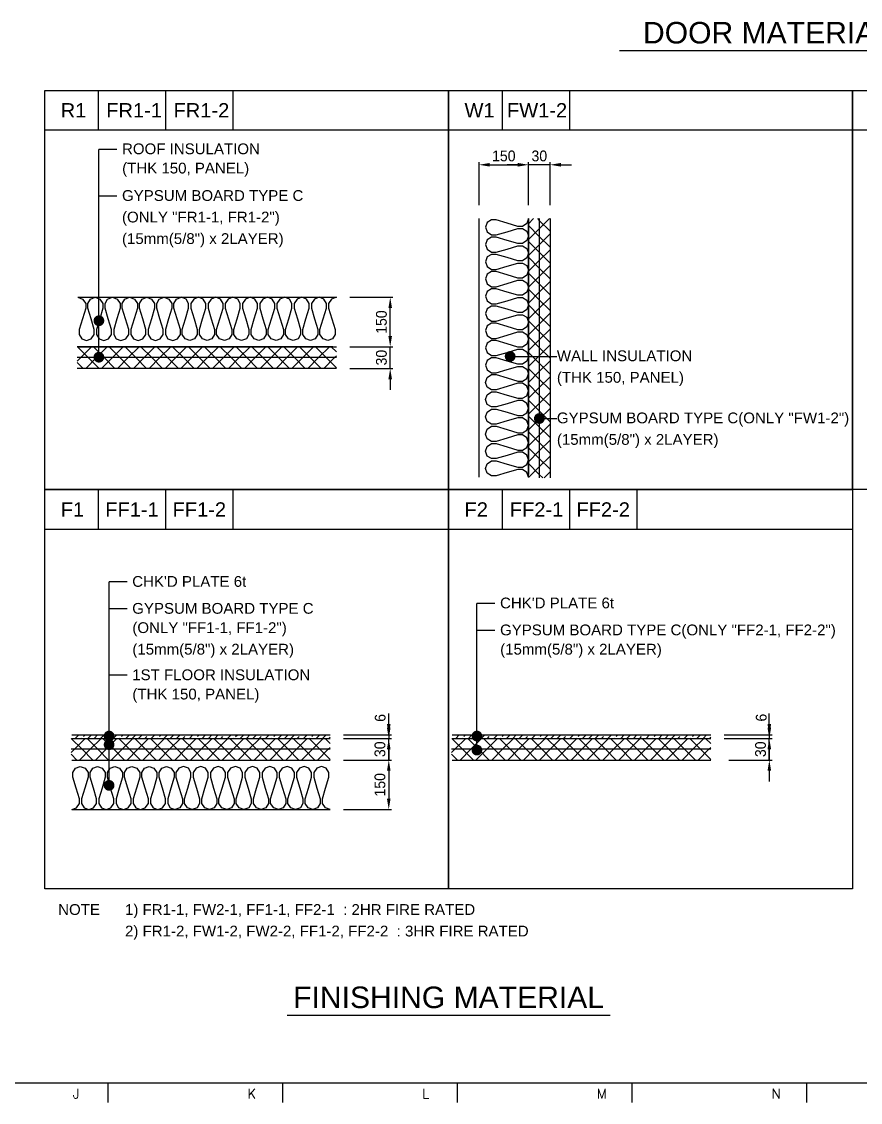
# Model space of a CAD drawing. Header units: millimetres. Extents: x 4133871 to 4440428, y -545651 to -495191.
# Drawn here: x 4407598 to 4426293, y -545028 to -520948 of the extents above; entities that cross this region are included whole.
import ezdxf
from ezdxf.enums import TextEntityAlignment as Align

# ---------------------------------------------------------------- set-up
doc = ezdxf.new("R2010")
doc.units = ezdxf.units.MM
doc.header["$LTSCALE"] = 60
doc.layers.get('Defpoints').update_dxf_attribs({"color": 140})
for name, color, linetype in [('1', 7, 'Continuous'), ('A-LINE02', 6, 'Continuous'), ('AA-FLXS-FINL', 9, 'Continuous'), ('AA-WAXM-CONC', 2, 'Continuous'), ('AA-XXXX-PATT', 8, 'Continuous'), ('AA-XXXX-SYMB', 7, 'Continuous'), ('AA-XXXX-TABL', 7, 'Continuous'), ('AA-XXXX-TEXT', 3, 'Continuous'), ('DIM-SCALE', 7, 'Continuous'), ('TAN-TIT', 30, 'Continuous'), ('TITLE', 7, 'Continuous')]:
    doc.layers.add(name, color=color, linetype=linetype)
doc.styles.add('Arial', font='arial.ttf')
doc.styles.add('COM', font='COMPLEX', dxfattribs={"height": 5})
doc.styles.add('돋움', font='')
doc.styles.get('돋움').set_extended_font_data('Dotum')
doc.dimstyles.new('일반도면_0060', dxfattribs={"dimtxt": 240, "dimasz": 240, "dimexe": 60, "dimexo": 300, "dimgap": 75, "dimtad": 1, "dimdec": 0, "dimzin": 0, "dimdsep": 46, "dimtxsty": '돋움', "dimcen": -300, "dimclrd": 7, "dimclre": 7, "dimclrt": 2, "dimadec": 8, "dimazin": 0, "dimtfac": 1, "dimtdec": 0, "dimtix": 1, "dimtmove": 2, "dimatfit": 3, "dimfxl": 1, "dimtolj": 1, "dimtzin": 0, "dimarcsym": 0})
pattern_1 = [(45, (70898.35, 96024.56), (-176.776695, 176.776695), []), (135, (70898.35, 96024.56), (-176.776695, -176.776695), [])]
pattern_2 = [(45, (70759, 87299.85), (-176.776695, 176.776695), []), (135, (70759, 87299.85), (-176.776695, -176.776695), [])]
pattern_3 = [(45, (79241.4, 87299.85), (-176.776695, 176.776695), []), (135, (79241.4, 87299.85), (-176.776695, -176.776695), [])]
pattern_4 = [(135, (3794677.14, -4869052.1), (-176.776695, -176.776695), []), (225, (3794677.14, -4869052.1), (176.776695, -176.776695), [])]

# ---------------------------------------------------------------- blocks, each defined once
blk = doc.blocks.new('BORDER')
at = {"layer": 'TAN-TIT'}
for p, q in [((4977, 3520), (232823, 3520)), ((134763, 3520), (134763, 2078)), ((147741, 3520), (147741, 2078)), ((160720, 3520), (160720, 2078)), ((173699, 3520), (173699, 2078)), ((186677, 3520), (186677, 2078))]:
    blk.add_line(p, q, dxfattribs=at)
at = {"layer": 'TAN-TIT', "style": 'COM'}
for s, p in [('J', (132167, 2366)), ('K', (145146, 2366)), ('L', (158124, 2366)), ('M', (171103, 2366)), ('N', (184082, 2366))]:
    blk.add_text(s, height=721, dxfattribs=at).set_placement(p)
blk = doc.blocks.new('*D42')
at = {"layer": 'Defpoints', "color": 0}
for p in [(4414613, -527091), (4415813, -527091), (4414613, -528195)]:
    blk.add_point(p, dxfattribs=at)
at = {"layer": 'DIM-SCALE', "color": 7, "lineweight": -2}
for p, q in [((4414913, -527091), (4415873, -527091)), ((4415813, -527955), (4415813, -527331)), ((4414913, -528195), (4415873, -528195))]:
    blk.add_line(p, q, dxfattribs=at)
at = {"layer": 'DIM-SCALE', "color": 7}
for points in [[(4415773, -527331), (4415853, -527331), (4415813, -527091)], [(4415773, -527955), (4415853, -527955), (4415813, -528195)]]:
    blk.add_solid(points, dxfattribs=at)
at = {"layer": 'DIM-SCALE', "color": 2, "insert": (4415618, -527643), "char_height": 240, "attachment_point": 5, "rotation": 90, "style": '돋움'}
blk.add_mtext('\\A1;150', dxfattribs=at)
blk = doc.blocks.new('*D43')
at = {"layer": 'Defpoints', "color": 0}
for p in [(4418897, -524138), (4417793, -525338), (4418897, -525338)]:
    blk.add_point(p, dxfattribs=at)
at = {"layer": 'DIM-SCALE', "color": 7, "lineweight": -2}
for p, q in [((4417793, -525038), (4417793, -524078)), ((4418033, -524138), (4418657, -524138)), ((4418897, -525038), (4418897, -524078))]:
    blk.add_line(p, q, dxfattribs=at)
at = {"layer": 'DIM-SCALE', "color": 7}
for points in [[(4418033, -524098), (4418033, -524178), (4417793, -524138)], [(4418657, -524098), (4418657, -524178), (4418897, -524138)]]:
    blk.add_solid(points, dxfattribs=at)
at = {"layer": 'DIM-SCALE', "color": 2, "insert": (4418345, -523942), "char_height": 240, "attachment_point": 5, "style": '돋움'}
blk.add_mtext('\\A1;150', dxfattribs=at)
blk = doc.blocks.new('*D44')
at = {"layer": 'Defpoints', "color": 0}
for p in [(4414474, -536840), (4414474, -536920), (4415781, -536920)]:
    blk.add_point(p, dxfattribs=at)
at = {"layer": 'DIM-SCALE', "color": 7, "lineweight": -2}
for p, q in [((4415781, -536600), (4415781, -536360)), ((4414774, -536840), (4415841, -536840)), ((4414774, -536920), (4415841, -536920)), ((4415781, -536840), (4415781, -536920)), ((4415781, -537160), (4415781, -537400))]:
    blk.add_line(p, q, dxfattribs=at)
at = {"layer": 'DIM-SCALE', "color": 7}
for points in [[(4415741, -536600), (4415821, -536600), (4415781, -536840)], [(4415741, -537160), (4415821, -537160), (4415781, -536920)]]:
    blk.add_solid(points, dxfattribs=at)
at = {"layer": 'DIM-SCALE', "color": 2, "insert": (4415591, -536462), "char_height": 240, "attachment_point": 5, "rotation": 90, "style": '돋움'}
blk.add_mtext('\\A1;6', dxfattribs=at)
blk = doc.blocks.new('*D45')
at = {"layer": 'Defpoints', "color": 0}
for p in [(4414474, -537400), (4414474, -538504), (4415781, -538504)]:
    blk.add_point(p, dxfattribs=at)
at = {"layer": 'DIM-SCALE', "color": 7, "lineweight": -2}
for p, q in [((4414774, -537400), (4415841, -537400)), ((4415781, -537640), (4415781, -538264)), ((4414774, -538504), (4415841, -538504))]:
    blk.add_line(p, q, dxfattribs=at)
at = {"layer": 'DIM-SCALE', "color": 7}
for points in [[(4415741, -537640), (4415821, -537640), (4415781, -537400)], [(4415741, -538264), (4415821, -538264), (4415781, -538504)]]:
    blk.add_solid(points, dxfattribs=at)
at = {"layer": 'DIM-SCALE', "color": 2, "insert": (4415585, -537952), "char_height": 240, "attachment_point": 5, "rotation": 90, "style": '돋움'}
blk.add_mtext('\\A1;150', dxfattribs=at)
blk = doc.blocks.new('*D46')
at = {"layer": 'Defpoints', "color": 0}
for p in [(4422956, -536840), (4422956, -536920), (4424263, -536920)]:
    blk.add_point(p, dxfattribs=at)
at = {"layer": 'DIM-SCALE', "color": 7, "lineweight": -2}
for p, q in [((4424263, -536600), (4424263, -536360)), ((4423256, -536840), (4424323, -536840)), ((4423256, -536920), (4424323, -536920)), ((4424263, -536840), (4424263, -536920)), ((4424263, -537160), (4424263, -537400))]:
    blk.add_line(p, q, dxfattribs=at)
at = {"layer": 'DIM-SCALE', "color": 7}
for points in [[(4424223, -536600), (4424303, -536600), (4424263, -536840)], [(4424223, -537160), (4424303, -537160), (4424263, -536920)]]:
    blk.add_solid(points, dxfattribs=at)
at = {"layer": 'DIM-SCALE', "color": 2, "insert": (4424084, -536456), "char_height": 240, "attachment_point": 5, "rotation": 90, "style": '돋움'}
blk.add_mtext('\\A1;6', dxfattribs=at)
blk = doc.blocks.new('*D55')
at = {"layer": 'Defpoints', "color": 0}
for p in [(4414613, -528195), (4415813, -528195), (4414613, -528675)]:
    blk.add_point(p, dxfattribs=at)
at = {"layer": 'DIM-SCALE', "color": 7, "lineweight": -2}
for p, q in [((4415813, -527955), (4415813, -527715)), ((4414913, -528195), (4415873, -528195)), ((4415813, -528675), (4415813, -528195)), ((4414913, -528675), (4415873, -528675)), ((4415813, -528915), (4415813, -529155))]:
    blk.add_line(p, q, dxfattribs=at)
at = {"layer": 'DIM-SCALE', "color": 7}
for points in [[(4415773, -527955), (4415853, -527955), (4415813, -528195)], [(4415773, -528915), (4415853, -528915), (4415813, -528675)]]:
    blk.add_solid(points, dxfattribs=at)
at = {"layer": 'DIM-SCALE', "color": 2, "insert": (4415618, -528435), "char_height": 240, "attachment_point": 5, "rotation": 90, "style": '돋움'}
blk.add_mtext('\\A1;30', dxfattribs=at)
blk = doc.blocks.new('*D56')
at = {"layer": 'Defpoints', "color": 0}
for p in [(4414581, -536920), (4415781, -536920), (4414581, -537400)]:
    blk.add_point(p, dxfattribs=at)
at = {"layer": 'DIM-SCALE', "color": 7, "lineweight": -2}
for p, q in [((4415781, -536680), (4415781, -536440)), ((4414881, -536920), (4415841, -536920)), ((4415781, -537400), (4415781, -536920)), ((4414881, -537400), (4415841, -537400)), ((4415781, -537640), (4415781, -537880))]:
    blk.add_line(p, q, dxfattribs=at)
at = {"layer": 'DIM-SCALE', "color": 7}
for points in [[(4415741, -536680), (4415821, -536680), (4415781, -536920)], [(4415741, -537640), (4415821, -537640), (4415781, -537400)]]:
    blk.add_solid(points, dxfattribs=at)
at = {"layer": 'DIM-SCALE', "color": 2, "insert": (4415585, -537160), "char_height": 240, "attachment_point": 5, "rotation": 90, "style": '돋움'}
blk.add_mtext('\\A1;30', dxfattribs=at)
blk = doc.blocks.new('*D57')
at = {"layer": 'Defpoints', "color": 0}
for p in [(4423063, -536920), (4424263, -536920), (4423063, -537400)]:
    blk.add_point(p, dxfattribs=at)
at = {"layer": 'DIM-SCALE', "color": 7, "lineweight": -2}
for p, q in [((4424263, -536680), (4424263, -536440)), ((4423363, -536920), (4424323, -536920)), ((4424263, -537400), (4424263, -536920)), ((4423363, -537400), (4424323, -537400)), ((4424263, -537640), (4424263, -537880))]:
    blk.add_line(p, q, dxfattribs=at)
at = {"layer": 'DIM-SCALE', "color": 7}
for points in [[(4424223, -536680), (4424303, -536680), (4424263, -536920)], [(4424223, -537640), (4424303, -537640), (4424263, -537400)]]:
    blk.add_solid(points, dxfattribs=at)
at = {"layer": 'DIM-SCALE', "color": 2, "insert": (4424068, -537160), "char_height": 240, "attachment_point": 5, "rotation": 90, "style": '돋움'}
blk.add_mtext('\\A1;30', dxfattribs=at)
blk = doc.blocks.new('*D58')
at = {"layer": 'Defpoints', "color": 0}
for p in [(4418897, -524138), (4418897, -525338), (4419377, -525338)]:
    blk.add_point(p, dxfattribs=at)
at = {"layer": 'DIM-SCALE', "color": 7, "lineweight": -2}
for p, q in [((4418657, -524138), (4418417, -524138)), ((4418897, -525038), (4418897, -524078)), ((4419377, -524138), (4418897, -524138)), ((4419377, -525038), (4419377, -524078)), ((4419617, -524138), (4419857, -524138))]:
    blk.add_line(p, q, dxfattribs=at)
at = {"layer": 'DIM-SCALE', "color": 7}
for points in [[(4418657, -524098), (4418657, -524178), (4418897, -524138)], [(4419617, -524098), (4419617, -524178), (4419377, -524138)]]:
    blk.add_solid(points, dxfattribs=at)
at = {"layer": 'DIM-SCALE', "color": 2, "insert": (4419137, -523942), "char_height": 240, "attachment_point": 5, "style": '돋움'}
blk.add_mtext('\\A1;30', dxfattribs=at)

msp = doc.modelspace()

# ---------------------------------------------------------------- hatches: boundary and pattern name
at = {"layer": 'AA-XXXX-PATT'}
h = msp.add_hatch(dxfattribs=at)
h.set_pattern_fill('ANSI37', color=256, scale=2000, angle=90, style=0)
h.set_pattern_definition(pattern_4)
h.paths.add_polyline_path([(4418896.8, -525337.6), (4418896.8, -525487.8), (4418896.8, -531111.3), (4419136.8, -531111.3), (4419136.8, -525337.6)])
h = msp.add_hatch(dxfattribs=at)
h.set_pattern_fill('ANSI37', color=256, scale=2000, angle=90, style=0)
h.set_pattern_definition(pattern_4)
h.paths.add_polyline_path([(4419136.8, -525337.6), (4419136.8, -525487.8), (4419136.8, -531111.3), (4419376.8, -531111.3), (4419376.8, -525337.6)])
h = msp.add_hatch(dxfattribs=at)
h.set_pattern_fill('ANSI37', color=256, scale=2000, style=0)
h.set_pattern_definition(pattern_1)
h.paths.add_polyline_path([(4414612.9, -528195.1), (4414462.7, -528195.1), (4408839.1, -528195.1), (4408839.1, -528435.1), (4414612.9, -528435.1)])
h = msp.add_hatch(dxfattribs=at)
h.set_pattern_fill('ANSI37', color=256, scale=2000, style=0)
h.set_pattern_definition(pattern_1)
h.paths.add_polyline_path([(4414612.9, -528435.1), (4414462.7, -528435.1), (4408839.1, -528435.1), (4408839.1, -528675.1), (4414612.9, -528675.1)])
h = msp.add_hatch(dxfattribs=at)
h.set_pattern_fill('ANSI37', color=256, scale=2000, style=0)
h.set_pattern_definition(pattern_2)
h.paths.add_polyline_path([(4414473.5, -536919.8), (4414323.3, -536919.8), (4408699.8, -536919.8), (4408699.8, -537159.8), (4414473.5, -537159.8)])
h = msp.add_hatch(dxfattribs=at)
h.set_pattern_fill('ANSI33', color=256, scale=800)
h.set_pattern_definition([(45, (4359971.71, -576687.72), (-141.42136, 141.42136), []), (45, (4360113.13, -576687.72), (-141.42136, 141.42136), [100, -50])])
h.paths.add_polyline_path([(4408713.5, -536839.8), (4408713.5, -536919.8), (4414473.5, -536919.8), (4414473.5, -536839.8)])
h = msp.add_hatch(dxfattribs=at)
h.set_pattern_fill('ANSI37', color=256, scale=2000, style=0)
h.set_pattern_definition(pattern_3)
h.paths.add_polyline_path([(4422955.9, -536919.8), (4422805.7, -536919.8), (4417182.2, -536919.8), (4417182.2, -537159.8), (4422955.9, -537159.8)])
h = msp.add_hatch(dxfattribs=at)
h.set_pattern_fill('ANSI33', color=256, scale=800)
h.set_pattern_definition([(45, (4368454.1, -576687.72), (-141.42136, 141.42136), []), (45, (4368595.53, -576687.72), (-141.42136, 141.42136), [100, -50])])
h.paths.add_polyline_path([(4417195.9, -536839.8), (4417195.9, -536919.8), (4422955.9, -536919.8), (4422955.9, -536839.8)])
h = msp.add_hatch(dxfattribs=at)
h.set_pattern_fill('ANSI37', color=256, scale=2000, style=0)
h.set_pattern_definition(pattern_2)
h.paths.add_polyline_path([(4414473.5, -537159.8), (4414323.3, -537159.8), (4408699.8, -537159.8), (4408699.8, -537399.8), (4414473.5, -537399.8)])
h = msp.add_hatch(dxfattribs=at)
h.set_pattern_fill('ANSI37', color=256, scale=2000, style=0)
h.set_pattern_definition(pattern_3)
h.paths.add_polyline_path([(4422955.9, -537159.8), (4422805.7, -537159.8), (4417182.2, -537159.8), (4417182.2, -537399.8), (4422955.9, -537399.8)])

# ---------------------------------------------------------------- linework, layer by layer
at = {"layer": 'A-LINE02', "color": 3}
for p, q in [((4418896.8, -525337.6), (4418896.8, -531036.2)), ((4419376.8, -525337.6), (4419376.8, -531111.3)), ((4414537.8, -528195.1), (4408839.1, -528195.1)), ((4414612.9, -528675.1), (4408839.1, -528675.1))]:
    msp.add_line(p, q, dxfattribs=at)
at = {"layer": 'AA-FLXS-FINL', "color": 3}
for points in [[(4408713.5, -536839.8), (4414473.5, -536839.8)], [(4417195.9, -536839.8), (4422955.9, -536839.8)]]:
    msp.add_lwpolyline(points, dxfattribs=at)
at = {"layer": 'AA-WAXM-CONC'}
for points in [[(4417792.8, -531097.6), (4417792.8, -525337.6)], [(4418896.8, -531097.6), (4418896.8, -525337.6)], [(4408852.9, -527091.1), (4414612.9, -527091.1)], [(4408852.9, -528195.1), (4414612.9, -528195.1)], [(4408713.5, -536919.8), (4414473.5, -536919.8)], [(4417195.9, -536919.8), (4422955.9, -536919.8)], [(4408713.5, -537399.8), (4414473.5, -537399.8)], [(4417195.9, -537399.8), (4422955.9, -537399.8)], [(4408713.5, -538503.8), (4414473.5, -538503.8)]]:
    msp.add_lwpolyline(points, dxfattribs=at)
at = {"layer": 'AA-XXXX-PATT'}
for p, q in [((4419136.8, -525337.6), (4419136.8, -531111.3)), ((4414612.9, -528435.1), (4408839.1, -528435.1)), ((4414473.5, -537159.8), (4408699.8, -537159.8)), ((4422955.9, -537159.8), (4417182.2, -537159.8))]:
    msp.add_line(p, q, dxfattribs=at)
for points in [[(4418896.8, -525337.6), (4418858.4, -525443.2), (4418762.4, -525510.4), (4418656.8, -525510.4), (4418416.8, -525438.4), (4418176.8, -525366.4), (4418071.2, -525366.4), (4417975.2, -525424), (4417936.8, -525529.6), (4417975.2, -525635.2), (4418071.2, -525702.4), (4418176.8, -525702.4), (4418416.8, -525630.4), (4418656.8, -525558.4), (4418762.4, -525558.4), (4418858.4, -525616), (4418896.8, -525721.6), (4418858.4, -525827.2), (4418762.4, -525894.4), (4418656.8, -525894.4), (4418416.8, -525822.4), (4418176.8, -525750.4), (4418071.2, -525750.4), (4417975.2, -525808), (4417936.8, -525913.6), (4417975.2, -526019.2), (4418071.2, -526086.4), (4418176.8, -526086.4), (4418416.8, -526014.4), (4418656.8, -525942.4), (4418762.4, -525942.4), (4418858.4, -526000), (4418896.8, -526105.6), (4418858.4, -526211.2), (4418762.4, -526278.4), (4418656.8, -526278.4), (4418416.8, -526206.4), (4418176.8, -526134.4), (4418071.2, -526134.4), (4417975.2, -526192), (4417936.8, -526297.6), (4417975.2, -526403.2), (4418071.2, -526470.4), (4418176.8, -526470.4), (4418416.8, -526398.4), (4418656.8, -526326.4), (4418762.4, -526326.4), (4418858.4, -526384), (4418896.8, -526489.6), (4418858.4, -526595.2), (4418762.4, -526662.4), (4418656.8, -526662.4), (4418416.8, -526590.4), (4418176.8, -526518.4), (4418071.2, -526518.4), (4417975.2, -526576), (4417936.8, -526681.6), (4417975.2, -526787.2), (4418071.2, -526854.4), (4418176.8, -526854.4), (4418416.8, -526782.4), (4418656.8, -526710.4), (4418762.4, -526710.4), (4418858.4, -526768), (4418896.8, -526873.6), (4418858.4, -526979.2), (4418762.4, -527046.4), (4418656.8, -527046.4), (4418416.8, -526974.4), (4418176.8, -526902.4), (4418071.2, -526902.4), (4417975.2, -526960), (4417936.8, -527065.6), (4417975.2, -527171.2), (4418071.2, -527238.4), (4418176.8, -527238.4), (4418416.8, -527166.4), (4418656.8, -527094.4), (4418762.4, -527094.4), (4418858.4, -527152), (4418896.8, -527257.6), (4418858.4, -527363.2), (4418762.4, -527430.4), (4418656.8, -527430.4), (4418416.8, -527358.4), (4418176.8, -527286.4), (4418071.2, -527286.4), (4417975.2, -527344), (4417936.8, -527449.6), (4417975.2, -527555.2), (4418071.2, -527622.4), (4418176.8, -527622.4), (4418416.8, -527550.4), (4418656.8, -527478.4), (4418762.4, -527478.4), (4418858.4, -527536), (4418896.8, -527641.6), (4418858.4, -527747.2), (4418762.4, -527814.4), (4418656.8, -527814.4), (4418416.8, -527742.4), (4418176.8, -527670.4), (4418071.2, -527670.4), (4417975.2, -527728), (4417936.8, -527833.6), (4417975.2, -527939.2), (4418071.2, -528006.4), (4418176.8, -528006.4), (4418416.8, -527934.4), (4418656.8, -527862.4), (4418762.4, -527862.4), (4418858.4, -527920), (4418896.8, -528025.6), (4418858.4, -528131.2), (4418762.4, -528198.4), (4418656.8, -528198.4), (4418416.8, -528126.4), (4418176.8, -528054.4), (4418071.2, -528054.4), (4417975.2, -528112), (4417936.8, -528217.6), (4417975.2, -528323.2), (4418071.2, -528390.4), (4418176.8, -528390.4), (4418416.8, -528318.4), (4418656.8, -528246.4), (4418762.4, -528246.4), (4418858.4, -528304), (4418896.8, -528409.6), (4418858.4, -528515.2), (4418762.4, -528582.4), (4418656.8, -528582.4), (4418416.8, -528510.4), (4418176.8, -528438.4), (4418071.2, -528438.4), (4417975.2, -528496), (4417936.8, -528601.6), (4417975.2, -528707.2), (4418071.2, -528774.4), (4418176.8, -528774.4), (4418416.8, -528702.4), (4418656.8, -528630.4), (4418762.4, -528630.4), (4418858.4, -528688), (4418896.8, -528793.6)], [(4408852.9, -527091.1), (4408958.5, -527129.5), (4409025.7, -527225.5), (4409025.7, -527331.1), (4408953.7, -527571.1), (4408881.7, -527811.1), (4408881.7, -527916.7), (4408939.3, -528012.7), (4409044.9, -528051.1), (4409150.5, -528012.7), (4409217.7, -527916.7), (4409217.7, -527811.1), (4409145.7, -527571.1), (4409073.7, -527331.1), (4409073.7, -527225.5), (4409131.3, -527129.5), (4409236.9, -527091.1), (4409342.5, -527129.5), (4409409.7, -527225.5), (4409409.7, -527331.1), (4409337.7, -527571.1), (4409265.7, -527811.1), (4409265.7, -527916.7), (4409323.3, -528012.7), (4409428.9, -528051.1), (4409534.5, -528012.7), (4409601.7, -527916.7), (4409601.7, -527811.1), (4409529.7, -527571.1), (4409457.7, -527331.1), (4409457.7, -527225.5), (4409515.3, -527129.5), (4409620.9, -527091.1), (4409726.5, -527129.5), (4409793.7, -527225.5), (4409793.7, -527331.1), (4409721.7, -527571.1), (4409649.7, -527811.1), (4409649.7, -527916.7), (4409707.3, -528012.7), (4409812.9, -528051.1), (4409918.5, -528012.7), (4409985.7, -527916.7), (4409985.7, -527811.1), (4409913.7, -527571.1), (4409841.7, -527331.1), (4409841.7, -527225.5), (4409899.3, -527129.5), (4410004.9, -527091.1), (4410110.5, -527129.5), (4410177.7, -527225.5), (4410177.7, -527331.1), (4410105.7, -527571.1), (4410033.7, -527811.1), (4410033.7, -527916.7), (4410091.3, -528012.7), (4410196.9, -528051.1), (4410302.5, -528012.7), (4410369.7, -527916.7), (4410369.7, -527811.1), (4410297.7, -527571.1), (4410225.7, -527331.1), (4410225.7, -527225.5), (4410283.3, -527129.5), (4410388.9, -527091.1), (4410494.5, -527129.5), (4410561.7, -527225.5), (4410561.7, -527331.1), (4410489.7, -527571.1), (4410417.7, -527811.1), (4410417.7, -527916.7), (4410475.3, -528012.7), (4410580.9, -528051.1), (4410686.5, -528012.7), (4410753.7, -527916.7), (4410753.7, -527811.1), (4410681.7, -527571.1), (4410609.7, -527331.1), (4410609.7, -527225.5), (4410667.3, -527129.5), (4410772.9, -527091.1), (4410878.5, -527129.5), (4410945.7, -527225.5), (4410945.7, -527331.1), (4410873.7, -527571.1), (4410801.7, -527811.1), (4410801.7, -527916.7), (4410859.3, -528012.7), (4410964.9, -528051.1), (4411070.5, -528012.7), (4411137.7, -527916.7), (4411137.7, -527811.1), (4411065.7, -527571.1), (4410993.7, -527331.1), (4410993.7, -527225.5), (4411051.3, -527129.5), (4411156.9, -527091.1)], [(4414612.9, -527091.1), (4414507.3, -527129.5), (4414440.1, -527225.5), (4414440.1, -527331.1), (4414512.1, -527571.1), (4414584.1, -527811.1), (4414584.1, -527916.7), (4414526.5, -528012.7), (4414420.9, -528051.1), (4414315.3, -528012.7), (4414248.1, -527916.7), (4414248.1, -527811.1), (4414320.1, -527571.1), (4414392.1, -527331.1), (4414392.1, -527225.5), (4414334.5, -527129.5), (4414228.9, -527091.1), (4414123.3, -527129.5), (4414056.1, -527225.5), (4414056.1, -527331.1), (4414128.1, -527571.1), (4414200.1, -527811.1), (4414200.1, -527916.7), (4414142.5, -528012.7), (4414036.9, -528051.1), (4413931.3, -528012.7), (4413864.1, -527916.7), (4413864.1, -527811.1), (4413936.1, -527571.1), (4414008.1, -527331.1), (4414008.1, -527225.5), (4413950.5, -527129.5), (4413844.9, -527091.1), (4413739.3, -527129.5), (4413672.1, -527225.5), (4413672.1, -527331.1), (4413744.1, -527571.1), (4413816.1, -527811.1), (4413816.1, -527916.7), (4413758.5, -528012.7), (4413652.9, -528051.1), (4413547.3, -528012.7), (4413480.1, -527916.7), (4413480.1, -527811.1), (4413552.1, -527571.1), (4413624.1, -527331.1), (4413624.1, -527225.5), (4413566.5, -527129.5), (4413460.9, -527091.1), (4413355.3, -527129.5), (4413288.1, -527225.5), (4413288.1, -527331.1), (4413360.1, -527571.1), (4413432.1, -527811.1), (4413432.1, -527916.7), (4413374.5, -528012.7), (4413268.9, -528051.1), (4413163.3, -528012.7), (4413096.1, -527916.7), (4413096.1, -527811.1), (4413168.1, -527571.1), (4413240.1, -527331.1), (4413240.1, -527225.5), (4413182.5, -527129.5), (4413076.9, -527091.1), (4412971.3, -527129.5), (4412904.1, -527225.5), (4412904.1, -527331.1), (4412976.1, -527571.1), (4413048.1, -527811.1), (4413048.1, -527916.7), (4412990.5, -528012.7), (4412884.9, -528051.1), (4412779.3, -528012.7), (4412712.1, -527916.7), (4412712.1, -527811.1), (4412784.1, -527571.1), (4412856.1, -527331.1), (4412856.1, -527225.5), (4412798.5, -527129.5), (4412692.9, -527091.1), (4412587.3, -527129.5), (4412520.1, -527225.5), (4412520.1, -527331.1), (4412592.1, -527571.1), (4412664.1, -527811.1), (4412664.1, -527916.7), (4412606.5, -528012.7), (4412500.9, -528051.1), (4412395.3, -528012.7), (4412328.1, -527916.7), (4412328.1, -527811.1), (4412400.1, -527571.1), (4412472.1, -527331.1), (4412472.1, -527225.5), (4412414.5, -527129.5), (4412308.9, -527091.1), (4412203.3, -527129.5), (4412136.1, -527225.5), (4412136.1, -527331.1), (4412208.1, -527571.1), (4412280.1, -527811.1), (4412280.1, -527916.7), (4412222.5, -528012.7), (4412116.9, -528051.1), (4412011.3, -528012.7), (4411944.1, -527916.7), (4411944.1, -527811.1), (4412016.1, -527571.1), (4412088.1, -527331.1), (4412088.1, -527225.5), (4412030.5, -527129.5), (4411924.9, -527091.1), (4411819.3, -527129.5), (4411752.1, -527225.5), (4411752.1, -527331.1), (4411824.1, -527571.1), (4411896.1, -527811.1), (4411896.1, -527916.7), (4411838.5, -528012.7), (4411732.9, -528051.1), (4411627.3, -528012.7), (4411560.1, -527916.7), (4411560.1, -527811.1), (4411632.1, -527571.1), (4411704.1, -527331.1), (4411704.1, -527225.5), (4411646.5, -527129.5), (4411540.9, -527091.1), (4411435.3, -527129.5), (4411368.1, -527225.5), (4411368.1, -527331.1), (4411440.1, -527571.1), (4411512.1, -527811.1), (4411512.1, -527916.7), (4411454.5, -528012.7), (4411348.9, -528051.1), (4411243.3, -528012.7), (4411176.1, -527916.7), (4411176.1, -527811.1), (4411248.1, -527571.1), (4411320.1, -527331.1), (4411320.1, -527225.5), (4411262.5, -527129.5), (4411156.9, -527091.1)], [(4418896.8, -531097.6), (4418858.4, -530992), (4418762.4, -530924.8), (4418656.8, -530924.8), (4418416.8, -530996.8), (4418176.8, -531068.8), (4418071.2, -531068.8), (4417975.2, -531011.2), (4417936.8, -530905.6), (4417975.2, -530800), (4418071.2, -530732.8), (4418176.8, -530732.8), (4418416.8, -530804.8), (4418656.8, -530876.8), (4418762.4, -530876.8), (4418858.4, -530819.2), (4418896.8, -530713.6), (4418858.4, -530608), (4418762.4, -530540.8), (4418656.8, -530540.8), (4418416.8, -530612.8), (4418176.8, -530684.8), (4418071.2, -530684.8), (4417975.2, -530627.2), (4417936.8, -530521.6), (4417975.2, -530416), (4418071.2, -530348.8), (4418176.8, -530348.8), (4418416.8, -530420.8), (4418656.8, -530492.8), (4418762.4, -530492.8), (4418858.4, -530435.2), (4418896.8, -530329.6), (4418858.4, -530224), (4418762.4, -530156.8), (4418656.8, -530156.8), (4418416.8, -530228.8), (4418176.8, -530300.8), (4418071.2, -530300.8), (4417975.2, -530243.2), (4417936.8, -530137.6), (4417975.2, -530032), (4418071.2, -529964.8), (4418176.8, -529964.8), (4418416.8, -530036.8), (4418656.8, -530108.8), (4418762.4, -530108.8), (4418858.4, -530051.2), (4418896.8, -529945.6), (4418858.4, -529840), (4418762.4, -529772.8), (4418656.8, -529772.8), (4418416.8, -529844.8), (4418176.8, -529916.8), (4418071.2, -529916.8), (4417975.2, -529859.2), (4417936.8, -529753.6), (4417975.2, -529648), (4418071.2, -529580.8), (4418176.8, -529580.8), (4418416.8, -529652.8), (4418656.8, -529724.8), (4418762.4, -529724.8), (4418858.4, -529667.2), (4418896.8, -529561.6), (4418858.4, -529456), (4418762.4, -529388.8), (4418656.8, -529388.8), (4418416.8, -529460.8), (4418176.8, -529532.8), (4418071.2, -529532.8), (4417975.2, -529475.2), (4417936.8, -529369.6), (4417975.2, -529264), (4418071.2, -529196.8), (4418176.8, -529196.8), (4418416.8, -529268.8), (4418656.8, -529340.8), (4418762.4, -529340.8), (4418858.4, -529283.2), (4418896.8, -529177.6), (4418858.4, -529072), (4418762.4, -529004.8), (4418656.8, -529004.8), (4418416.8, -529076.8), (4418176.8, -529148.8), (4418071.2, -529148.8), (4417975.2, -529091.2), (4417936.8, -528985.6), (4417975.2, -528880), (4418071.2, -528812.8), (4418176.8, -528812.8), (4418416.8, -528884.8), (4418656.8, -528956.8), (4418762.4, -528956.8), (4418858.4, -528899.2), (4418896.8, -528793.6)], [(4408713.5, -538503.8), (4408819.1, -538465.4), (4408886.3, -538369.4), (4408886.3, -538263.8), (4408814.3, -538023.8), (4408742.3, -537783.8), (4408742.3, -537678.2), (4408799.9, -537582.2), (4408905.5, -537543.8), (4409011.1, -537582.2), (4409078.3, -537678.2), (4409078.3, -537783.8), (4409006.3, -538023.8), (4408934.3, -538263.8), (4408934.3, -538369.4), (4408991.9, -538465.4), (4409097.5, -538503.8), (4409203.1, -538465.4), (4409270.3, -538369.4), (4409270.3, -538263.8), (4409198.3, -538023.8), (4409126.3, -537783.8), (4409126.3, -537678.2), (4409183.9, -537582.2), (4409289.5, -537543.8), (4409395.1, -537582.2), (4409462.3, -537678.2), (4409462.3, -537783.8), (4409390.3, -538023.8), (4409318.3, -538263.8), (4409318.3, -538369.4), (4409375.9, -538465.4), (4409481.5, -538503.8), (4409587.1, -538465.4), (4409654.3, -538369.4), (4409654.3, -538263.8), (4409582.3, -538023.8), (4409510.3, -537783.8), (4409510.3, -537678.2), (4409567.9, -537582.2), (4409673.5, -537543.8), (4409779.1, -537582.2), (4409846.3, -537678.2), (4409846.3, -537783.8), (4409774.3, -538023.8), (4409702.3, -538263.8), (4409702.3, -538369.4), (4409759.9, -538465.4), (4409865.5, -538503.8), (4409971.1, -538465.4), (4410038.3, -538369.4), (4410038.3, -538263.8), (4409966.3, -538023.8), (4409894.3, -537783.8), (4409894.3, -537678.2), (4409951.9, -537582.2), (4410057.5, -537543.8), (4410163.1, -537582.2), (4410230.3, -537678.2), (4410230.3, -537783.8), (4410158.3, -538023.8), (4410086.3, -538263.8), (4410086.3, -538369.4), (4410143.9, -538465.4), (4410249.5, -538503.8), (4410355.1, -538465.4), (4410422.3, -538369.4), (4410422.3, -538263.8), (4410350.3, -538023.8), (4410278.3, -537783.8), (4410278.3, -537678.2), (4410335.9, -537582.2), (4410441.5, -537543.8), (4410547.1, -537582.2), (4410614.3, -537678.2), (4410614.3, -537783.8), (4410542.3, -538023.8), (4410470.3, -538263.8), (4410470.3, -538369.4), (4410527.9, -538465.4), (4410633.5, -538503.8), (4410739.1, -538465.4), (4410806.3, -538369.4), (4410806.3, -538263.8), (4410734.3, -538023.8), (4410662.3, -537783.8), (4410662.3, -537678.2), (4410719.9, -537582.2), (4410825.5, -537543.8), (4410931.1, -537582.2), (4410998.3, -537678.2), (4410998.3, -537783.8), (4410926.3, -538023.8), (4410854.3, -538263.8), (4410854.3, -538369.4), (4410911.9, -538465.4), (4411017.5, -538503.8)], [(4414473.5, -538503.8), (4414367.9, -538465.4), (4414300.7, -538369.4), (4414300.7, -538263.8), (4414372.7, -538023.8), (4414444.7, -537783.8), (4414444.7, -537678.2), (4414387.1, -537582.2), (4414281.5, -537543.8), (4414175.9, -537582.2), (4414108.7, -537678.2), (4414108.7, -537783.8), (4414180.7, -538023.8), (4414252.7, -538263.8), (4414252.7, -538369.4), (4414195.1, -538465.4), (4414089.5, -538503.8), (4413983.9, -538465.4), (4413916.7, -538369.4), (4413916.7, -538263.8), (4413988.7, -538023.8), (4414060.7, -537783.8), (4414060.7, -537678.2), (4414003.1, -537582.2), (4413897.5, -537543.8), (4413791.9, -537582.2), (4413724.7, -537678.2), (4413724.7, -537783.8), (4413796.7, -538023.8), (4413868.7, -538263.8), (4413868.7, -538369.4), (4413811.1, -538465.4), (4413705.5, -538503.8), (4413599.9, -538465.4), (4413532.7, -538369.4), (4413532.7, -538263.8), (4413604.7, -538023.8), (4413676.7, -537783.8), (4413676.7, -537678.2), (4413619.1, -537582.2), (4413513.5, -537543.8), (4413407.9, -537582.2), (4413340.7, -537678.2), (4413340.7, -537783.8), (4413412.7, -538023.8), (4413484.7, -538263.8), (4413484.7, -538369.4), (4413427.1, -538465.4), (4413321.5, -538503.8), (4413215.9, -538465.4), (4413148.7, -538369.4), (4413148.7, -538263.8), (4413220.7, -538023.8), (4413292.7, -537783.8), (4413292.7, -537678.2), (4413235.1, -537582.2), (4413129.5, -537543.8), (4413023.9, -537582.2), (4412956.7, -537678.2), (4412956.7, -537783.8), (4413028.7, -538023.8), (4413100.7, -538263.8), (4413100.7, -538369.4), (4413043.1, -538465.4), (4412937.5, -538503.8), (4412831.9, -538465.4), (4412764.7, -538369.4), (4412764.7, -538263.8), (4412836.7, -538023.8), (4412908.7, -537783.8), (4412908.7, -537678.2), (4412851.1, -537582.2), (4412745.5, -537543.8), (4412639.9, -537582.2), (4412572.7, -537678.2), (4412572.7, -537783.8), (4412644.7, -538023.8), (4412716.7, -538263.8), (4412716.7, -538369.4), (4412659.1, -538465.4), (4412553.5, -538503.8), (4412447.9, -538465.4), (4412380.7, -538369.4), (4412380.7, -538263.8), (4412452.7, -538023.8), (4412524.7, -537783.8), (4412524.7, -537678.2), (4412467.1, -537582.2), (4412361.5, -537543.8), (4412255.9, -537582.2), (4412188.7, -537678.2), (4412188.7, -537783.8), (4412260.7, -538023.8), (4412332.7, -538263.8), (4412332.7, -538369.4), (4412275.1, -538465.4), (4412169.5, -538503.8), (4412063.9, -538465.4), (4411996.7, -538369.4), (4411996.7, -538263.8), (4412068.7, -538023.8), (4412140.7, -537783.8), (4412140.7, -537678.2), (4412083.1, -537582.2), (4411977.5, -537543.8), (4411871.9, -537582.2), (4411804.7, -537678.2), (4411804.7, -537783.8), (4411876.7, -538023.8), (4411948.7, -538263.8), (4411948.7, -538369.4), (4411891.1, -538465.4), (4411785.5, -538503.8), (4411679.9, -538465.4), (4411612.7, -538369.4), (4411612.7, -538263.8), (4411684.7, -538023.8), (4411756.7, -537783.8), (4411756.7, -537678.2), (4411699.1, -537582.2), (4411593.5, -537543.8), (4411487.9, -537582.2), (4411420.7, -537678.2), (4411420.7, -537783.8), (4411492.7, -538023.8), (4411564.7, -538263.8), (4411564.7, -538369.4), (4411507.1, -538465.4), (4411401.5, -538503.8), (4411295.9, -538465.4), (4411228.7, -538369.4), (4411228.7, -538263.8), (4411300.7, -538023.8), (4411372.7, -537783.8), (4411372.7, -537678.2), (4411315.1, -537582.2), (4411209.5, -537543.8), (4411103.9, -537582.2), (4411036.7, -537678.2), (4411036.7, -537783.8), (4411108.7, -538023.8), (4411180.7, -538263.8), (4411180.7, -538369.4), (4411123.1, -538465.4), (4411017.5, -538503.8)]]:
    msp.add_lwpolyline(points, dxfattribs=at)
at = {"layer": 'AA-XXXX-SYMB'}
for p, q in [((4409719.9, -523793.8), (4409319.9, -523793.8)), ((4409719.9, -524834.3), (4409319.9, -524834.3)), ((4409947.7, -533432.5), (4409547.7, -533432.5)), ((4409947.7, -534032.5), (4409547.7, -534032.5)), ((4418145.6, -533912.5), (4417745.6, -533912.5)), ((4418145.6, -534512.5), (4417745.6, -534512.5)), ((4409947.7, -535512.5), (4409547.7, -535512.5))]:
    msp.add_line(p, q, dxfattribs=at)
at = {"layer": 'AA-XXXX-TABL'}
for p, q in [((4409314.5, -523369.1), (4409314.5, -522479.7)), ((4410814.5, -523369.1), (4410814.5, -522479.7)), ((4412314.5, -523369.1), (4412314.5, -522479.7)), ((4418314.5, -523369.1), (4418314.5, -522479.7)), ((4419814.5, -523369.1), (4419814.5, -522479.7)), ((4417114.5, -523369.1), (4408114.5, -523369.1)), ((4426114.5, -523369.1), (4417114.5, -523369.1)), ((4438286.7, -523369.1), (4426114.5, -523369.1)), ((4417114.5, -531373.8), (4408114.5, -531373.8)), ((4409314.5, -532263.2), (4409314.5, -531373.8)), ((4410814.5, -532263.2), (4410814.5, -531373.8)), ((4412314.5, -532263.2), (4412314.5, -531373.8)), ((4418314.5, -532263.2), (4418314.5, -531373.8)), ((4419814.5, -532263.2), (4419814.5, -531373.8)), ((4421314.5, -532263.2), (4421314.5, -531373.8)), ((4417114.5, -532263.2), (4408114.5, -532263.2)), ((4426114.5, -532263.2), (4417114.5, -532263.2)), ((4417114.5, -540267.9), (4408114.5, -540267.9))]:
    msp.add_line(p, q, dxfattribs=at)
for points in [[(4417114.5, -531373.8), (4408114.5, -531373.8), (4408114.5, -522479.7), (4417114.5, -522479.7)], [(4426114.5, -531373.8), (4417114.5, -531373.8), (4417114.5, -522479.7), (4426114.5, -522479.7)], [(4438286.7, -531373.8), (4426114.5, -531373.8), (4426114.5, -522479.7), (4438286.7, -522479.7)], [(4417114.5, -540267.9), (4408114.5, -540267.9), (4408114.5, -531373.8), (4417114.5, -531373.8)], [(4426114.5, -540267.9), (4417114.5, -540267.9), (4417114.5, -531373.8), (4426114.5, -531373.8)]]:
    msp.add_lwpolyline(points, close=True, dxfattribs=at)
at = {"layer": 'TITLE', "color": 1, "linetype": 'Continuous'}
for p, q in [((4420922.3, -521595.4), (4427522.3, -521595.4)), ((4413514.5, -543087.3), (4420714.5, -543087.3))]:
    msp.add_line(p, q, dxfattribs=at)

# ---------------------------------------------------------------- block references
at = {"layer": '1', "xscale": 0.3, "yscale": 0.3, "zscale": 0.3}
msp.add_blockref('BORDER', (4369087.7, -545651.2), dxfattribs=at)

# ---------------------------------------------------------------- texts
at = {"layer": 'AA-XXXX-TEXT', "style": 'Arial'}
for s, p in [('R1', (4408755.1, -522924.4)), ('FR1-1', (4410105.2, -522924.4)), ('FR1-2', (4411605.2, -522924.4)), ('W1', (4417804.7, -522924.4)), ('FW1-2', (4419086.1, -522924.4)), ('F1', (4408730.3, -531818.5)), ('FF1-1', (4410058.6, -531818.5)), ('FF1-2', (4411558.6, -531818.5)), ('F2', (4417730.3, -531818.5)), ('FF2-1', (4419075.6, -531818.5)), ('FF2-2', (4420560.1, -531818.5))]:
    msp.add_text(s, height=320, dxfattribs=at).set_placement(p, align=Align.MIDDLE_CENTER)
at = {"layer": 'AA-XXXX-TEXT', "color": 7, "style": 'Arial'}
for s, p in [('ROOF INSULATION', (4409835.4, -523902.4)), ('(THK 150, PANEL)', (4409838.4, -524331.9)), ('GYPSUM BOARD TYPE C', (4409835.4, -524942.9)), ('(ONLY "FR1-1, FR1-2")', (4409835.4, -525422.9)), ('(15mm(5/8") x 2LAYER)', (4409835.4, -525902.9)), ('WALL INSULATION', (4419528.3, -528514)), ('(THK 150, PANEL)', (4419528.3, -528994)), ('GYPSUM BOARD TYPE C(ONLY "FW1-2")', (4419528.3, -529897.4)), ('(15mm(5/8") x 2LAYER)', (4419528.3, -530377.4)), ("CHK'D PLATE 6t", (4410063.3, -533541.1)), ("CHK'D PLATE 6t", (4418261.1, -534021.1)), ('GYPSUM BOARD TYPE C', (4410063.3, -534141.1)), ('(ONLY "FF1-1, FF1-2")', (4410066.3, -534570.7)), ('GYPSUM BOARD TYPE C(ONLY "FF2-1, FF2-2")', (4418261.1, -534621.1)), ('(15mm(5/8") x 2LAYER)', (4410066.3, -535050.7)), ('(15mm(5/8") x 2LAYER)', (4418264.2, -535050.7)), ('1ST FLOOR INSULATION', (4410063.3, -535621.1)), ('(THK 150, PANEL)', (4410066.3, -536050.7)), ('NOTE      1) FR1-1, FW2-1, FF1-1, FF2-1  : 2HR FIRE RATED ', (4408412.5, -540851)), ('                2) FR1-2, FW1-2, FW2-2, FF1-2, FF2-2  : 3HR FIRE RATED ', (4408412.5, -541331))]:
    msp.add_text(s, height=240, dxfattribs=at).set_placement(p)
at = {"layer": 'TITLE', "color": 3, "ltscale": 10, "style": 'Arial'}
for s, p in [('DOOR MATERIAL', (4424222.3, -521435.4)), ('FINISHING MATERIAL', (4417114.5, -542927.3))]:
    msp.add_text(s, height=480, dxfattribs=at).set_placement(p, align=Align.CENTER)

# ---------------------------------------------------------------- dimensions: what is measured, and where the dimension line sits
at = {"layer": 'DIM-SCALE'}
for p1, p2, distance, text, picture, middle in [((4417792.8, -525337.6), (4418896.8, -525337.6), 1200, '150', '*D43', (4418344.8, -523942.4)), ((4419376.8, -525337.6), (4418896.8, -525337.6), -1200, '30', '*D58', (4419136.8, -523942.4)), ((4414612.9, -528195.1), (4414612.9, -527091.1), -1200, '150', '*D42', (4415617.7, -527643.1)), ((4414612.9, -528675.1), (4414612.9, -528195.1), -1200, '30', '*D55', (4415617.7, -528435.1)), ((4414580.5, -537399.8), (4414580.5, -536919.8), -1200, '30', '*D56', (4415585.4, -537159.8)), ((4423062.9, -537399.8), (4423062.9, -536919.8), -1200, '30', '*D57', (4424067.8, -537159.8)), ((4414473.5, -537399.8), (4414473.5, -538503.8), 1307, '150', '*D45', (4415585.4, -537951.8))]:
    dim = msp.add_aligned_dim(p1=p1, p2=p2, distance=distance, text=text, dimstyle='일반도면_0060', dxfattribs=at)
    dim.commit()
    dim.dimension.update_dxf_attribs({"geometry": picture, "text_midpoint": middle})
for base, p1, p2, picture, middle in [((4415780.5, -536919.8), (4414473.5, -536839.8), (4414473.5, -536919.8), '*D44', (4415590.8, -536462.4)), ((4424262.9, -536919.8), (4422955.9, -536839.8), (4422955.9, -536919.8), '*D46', (4424084.4, -536456.1))]:
    dim = msp.add_linear_dim(base=base, p1=p1, p2=p2, angle=270, text='6', dimstyle='일반도면_0060', dxfattribs=at)
    dim.commit()
    dim.dimension.update_dxf_attribs({"geometry": picture, "text_midpoint": middle, "dimtype": 161})

# ---------------------------------------------------------------- leaders
at = {"layer": 'AA-XXXX-SYMB'}
for points in [[(4409319.9, -527612.6), (4409319.9, -523793.8)], [(4409320.3, -528424.9), (4409319.9, -523885.4)], [(4418486.9, -528408.6), (4419528.3, -528408.6)], [(4419136.8, -529792), (4419528.3, -529792)], [(4409547.7, -537058), (4409547.7, -533432.5)], [(4409547.7, -536866), (4409547.7, -533432.5)], [(4417746, -536866), (4417745.6, -533912.5)], [(4417746, -537178.8), (4417745.6, -534225.3)], [(4409547.7, -537964.8), (4409547.7, -534339.3)]]:
    msp.add_leader(points, dimstyle='일반도면_0060', override={"dimgap": 0.8, "dimtad": 0, "dimldrblk": 'Dot'}, dxfattribs=at)

doc.saveas('drawing.dxf')
